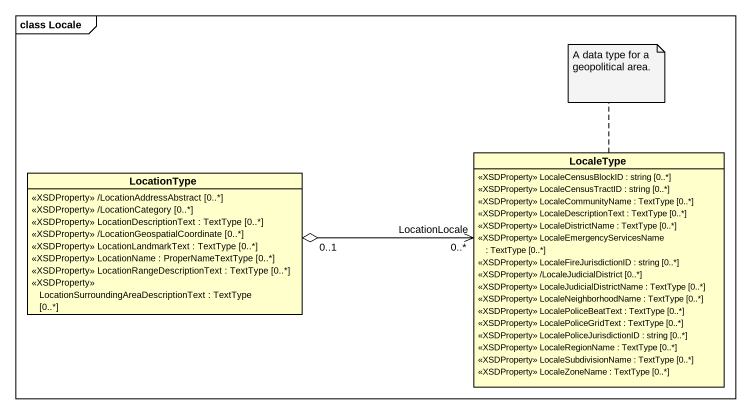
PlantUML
@startuml
mainframe class Locale
hide circle
hide empty members
class LocaleType {
  <<XSDProperty>> LocaleCensusBlockID : string [0..*]
  <<XSDProperty>> LocaleCensusTractID : string [0..*]
  <<XSDProperty>> LocaleCommunityName : TextType [0..*]
  <<XSDProperty>> LocaleDescriptionText : TextType [0..*]
  <<XSDProperty>> LocaleDistrictName : TextType [0..*]
  <<XSDProperty>> LocaleEmergencyServicesName : TextType [0..*]
  <<XSDProperty>> LocaleFireJurisdictionID : string [0..*]
  <<XSDProperty>> /LocaleJudicialDistrict [0..*]
  <<XSDProperty>> LocaleJudicialDistrictName : TextType [0..*]
  <<XSDProperty>> LocaleNeighborhoodName : TextType [0..*]
  <<XSDProperty>> LocalePoliceBeatText : TextType [0..*]
  <<XSDProperty>> LocalePoliceGridText : TextType [0..*]
  <<XSDProperty>> LocalePoliceJurisdictionID : string [0..*]
  <<XSDProperty>> LocaleRegionName : TextType [0..*]
  <<XSDProperty>> LocaleSubdivisionName : TextType [0..*]
  <<XSDProperty>> LocaleZoneName : TextType [0..*]
}
class LocationType {
  <<XSDProperty>> /LocationAddressAbstract [0..*]
  <<XSDProperty>> /LocationCategory [0..*]
  <<XSDProperty>> LocationDescriptionText : TextType [0..*]
  <<XSDProperty>> /LocationGeospatialCoordinate [0..*]
  <<XSDProperty>> LocationLandmarkText : TextType [0..*]
  <<XSDProperty>> LocationName : ProperNameTextType [0..*]
  <<XSDProperty>> LocationRangeDescriptionText : TextType [0..*]
  <<XSDProperty>> LocationSurroundingAreaDescriptionText : TextType [0..*]
}
LocationType "0..1" o-right-> "LocationLocale\n0..*" LocaleType
note top of LocaleType : A data type for a geopolitical area.
@enduml
